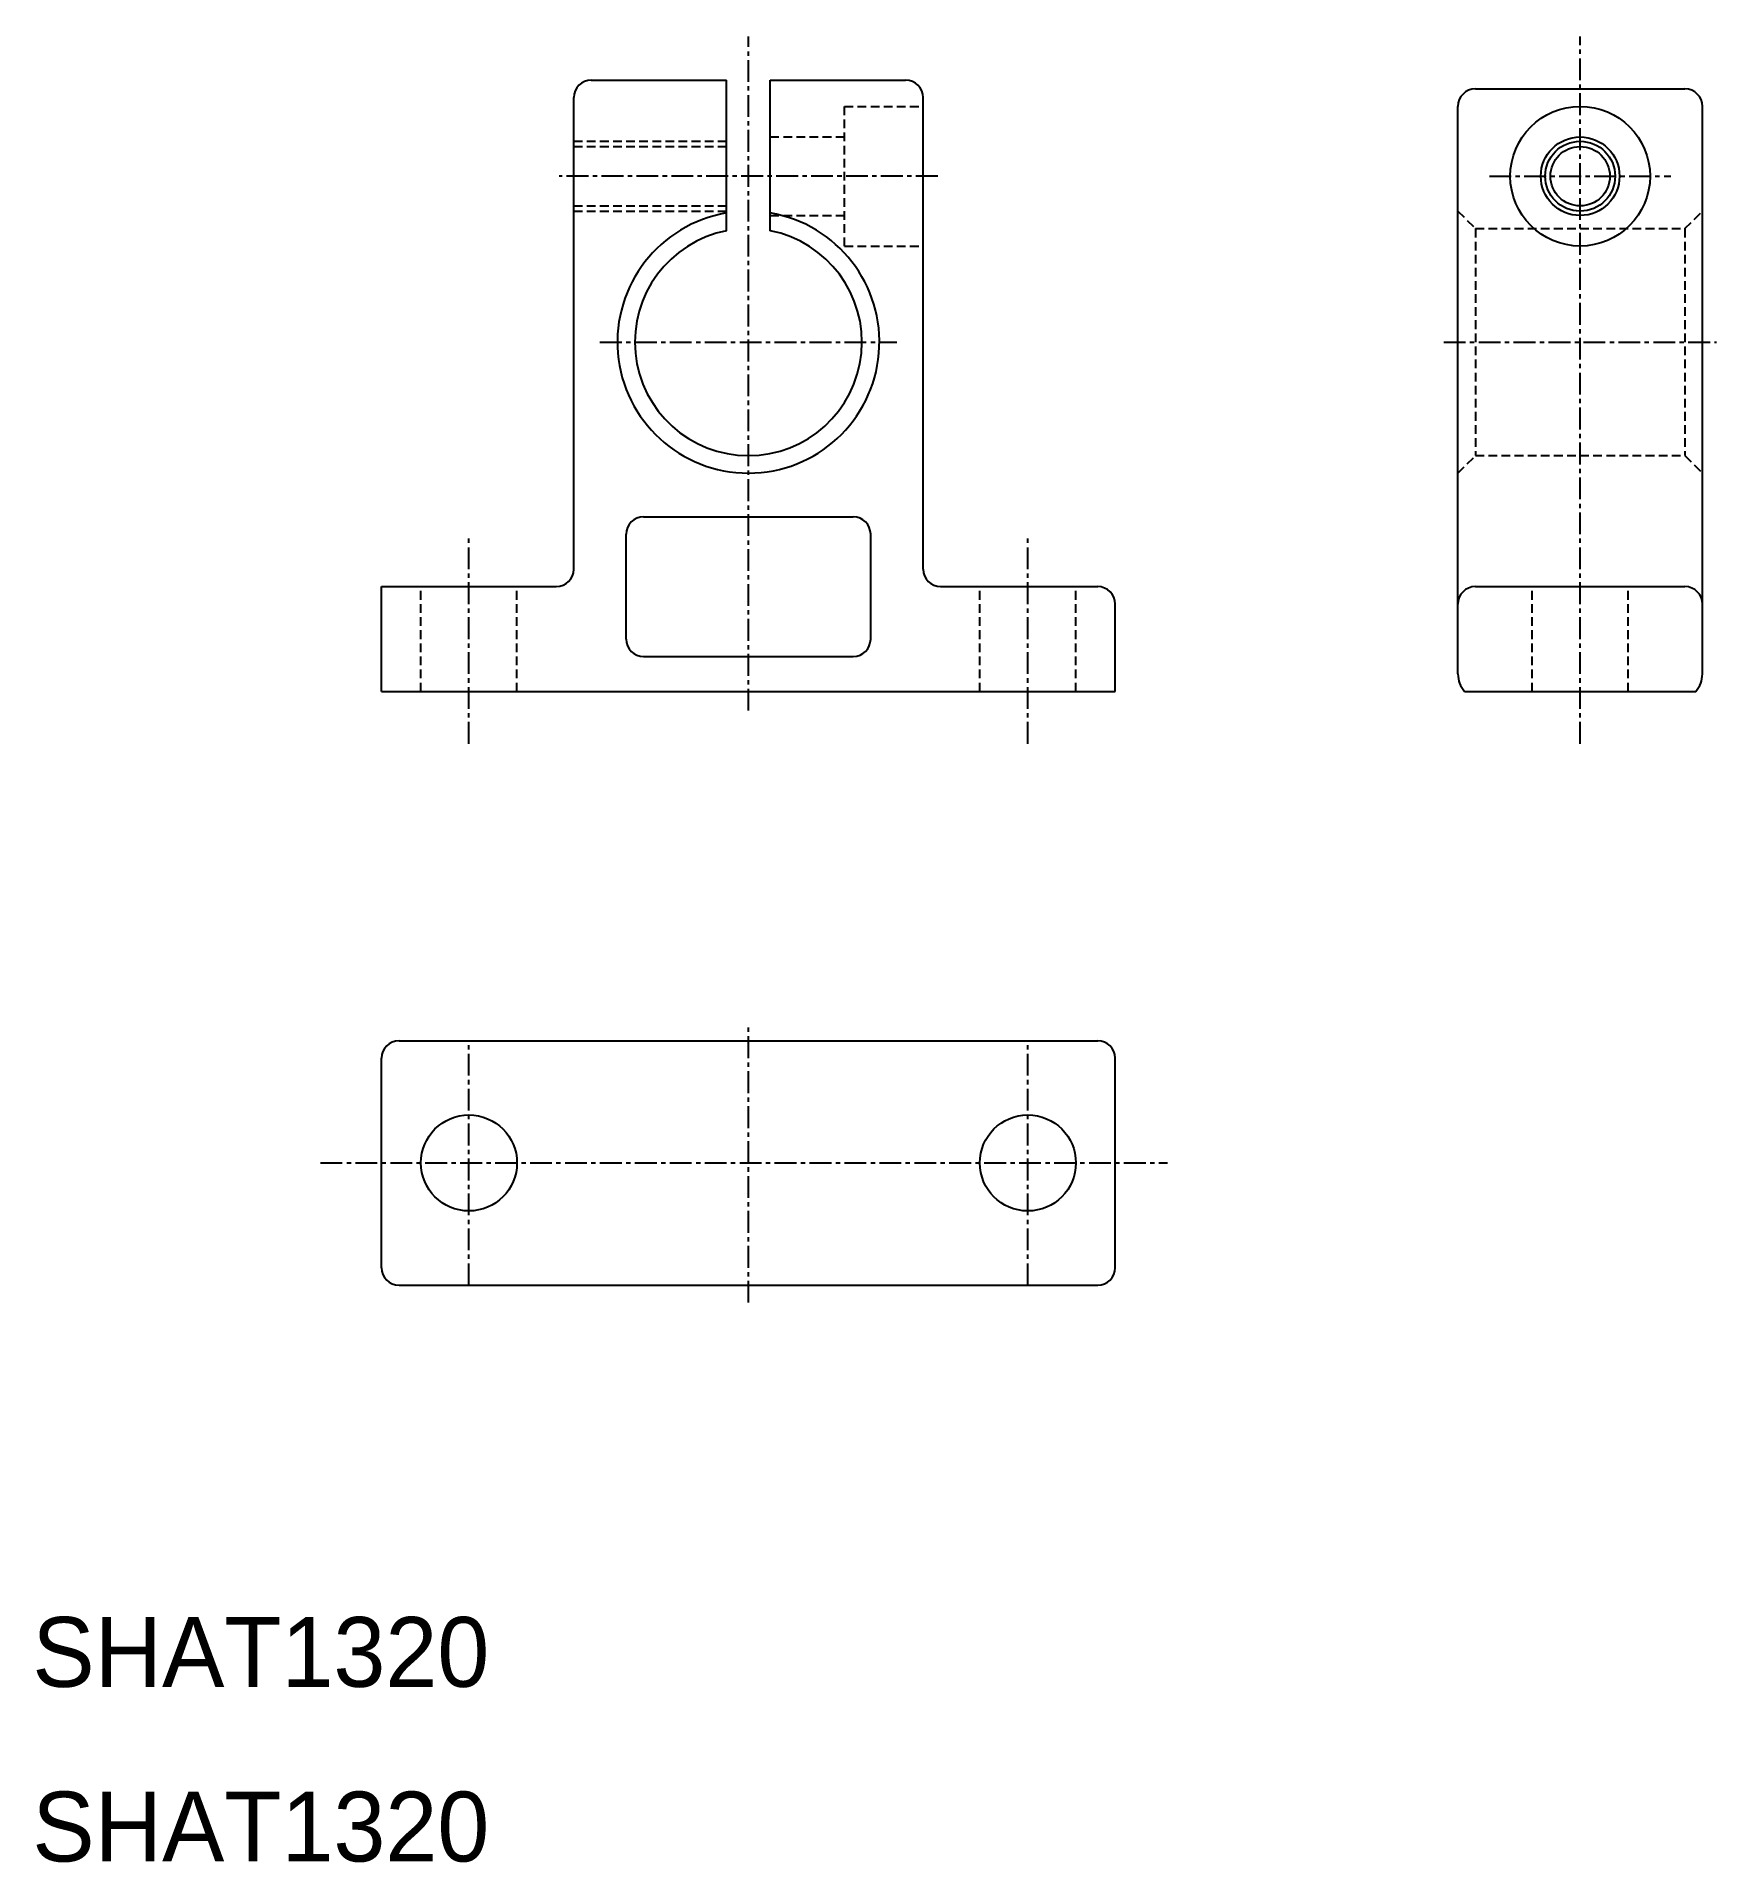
# Model space of a CAD drawing. Extents: x 10 to 106, y 10 to 115.
import ezdxf

# ---------------------------------------------------------------- set-up
doc = ezdxf.new("R2010")
doc.units = 0
doc.linetypes.add('CENTER', pattern=[2, 1.25, -0.25, 0.25, -0.25])
doc.linetypes.add('DASHED', pattern=[0.75, 0.5, -0.25])
doc.layers.get('0').update_dxf_attribs({"linetype": 'CONTINUOUS'})
doc.layers.add('CENTER', color=1, linetype='CENTER')

msp = doc.modelspace()

# ---------------------------------------------------------------- linework, layer by layer
at = {"color": 7, "linetype": 'CONTINUOUS'}
for p, q in [((42, 112), (49.75, 112)), ((49.75, 103.38), (49.75, 112)), ((52.25, 112), (60, 112)), ((52.25, 103.38), (52.25, 112)), ((41, 84), (41, 111)), ((61, 84), (61, 111)), ((92.62, 111.5), (104.62, 111.5)), ((91.62, 78), (91.62, 110.5)), ((105.62, 78), (105.62, 110.5)), ((45, 87), (57, 87)), ((44, 80), (44, 86)), ((58, 80), (58, 86)), ((30, 83), (40, 83)), ((30, 77), (30, 83)), ((62, 83), (71, 83)), ((92.62, 83), (104.62, 83)), ((72, 77), (72, 82)), ((45, 79), (57, 79)), ((30, 77), (72, 77)), ((92, 77), (105.24, 77)), ((31, 57), (71, 57)), ((30, 44), (30, 56)), ((72, 44), (72, 56)), ((31, 43), (71, 43))]:
    msp.add_line(p, q, dxfattribs=at)
at = {"color": 3, "linetype": 'DASHED'}
for p, q in [((56.5, 102.5), (56.5, 110.5)), ((56.5, 110.5), (61, 110.5)), ((52.25, 108.75), (56.5, 108.75)), ((41, 108.5), (49.75, 108.5)), ((41, 108.2), (49.75, 108.2)), ((41, 104.8), (49.75, 104.8)), ((41, 104.5), (49.75, 104.5)), ((52.25, 104.25), (56.5, 104.25)), ((91.62, 104.5), (92.62, 103.5)), ((104.62, 103.5), (105.62, 104.5)), ((56.5, 102.5), (61, 102.5)), ((92.62, 103.5), (104.62, 103.5)), ((92.62, 103.5), (92.62, 90.5)), ((104.62, 103.5), (104.62, 90.5)), ((91.62, 89.5), (92.62, 90.5)), ((92.62, 90.5), (104.62, 90.5)), ((104.62, 90.5), (105.62, 89.5)), ((32.25, 77), (32.25, 83)), ((37.75, 77), (37.75, 83)), ((64.25, 77), (64.25, 83)), ((69.75, 77), (69.75, 83)), ((95.87, 77), (95.87, 83)), ((101.37, 77), (101.37, 83))]:
    msp.add_line(p, q, dxfattribs=at)
at = {"color": 7, "linetype": 'CONTINUOUS'}
for centre, radius in [((98.62, 106.5), 4), ((98.62, 106.5), 2.25), ((98.62, 106.5), 2), ((35, 50), 2.75), ((67, 50), 2.75)]:
    msp.add_circle(centre, radius, dxfattribs=at)
msp.add_circle((98.62, 106.5), 1.7)
for centre, radius, start, end in [((42, 111), 1, 90, 180), ((60, 111), 1, 0, 90), ((92.62, 110.5), 1, 90, 180), ((104.62, 110.5), 1, 0, 90), ((51, 97), 7.5, 99.5941, 80.4059), ((45, 86), 1, 90, 180), ((57, 86), 1, 0, 90), ((40, 84), 1, 270, 0), ((62, 84), 1, 180, 270), ((71, 82), 1, 0, 90), ((92.62, 82), 1, 90, 180), ((104.62, 82), 1, 0, 90), ((45, 80), 1, 180, 270), ((57, 80), 1, 270, 0), ((93.12, 78), 1.5, 180, 221.8103), ((104.12, 78), 1.5, 318.1897, 0), ((31, 56), 1, 90, 180), ((71, 56), 1, 0, 90), ((31, 44), 1, 180, 270), ((71, 44), 1, 270, 0)]:
    msp.add_arc(centre, radius, start, end, dxfattribs=at)
msp.add_arc((51, 97), 6.5, 101.0875, 78.9125)
at = {"layer": 'CENTER', "linetype": 'CENTER'}
for p, q in [((51, 75.9), (51, 114.5)), ((98.62, 74), (98.62, 114.5)), ((61.84, 106.5), (40.16, 106.5)), ((93.42, 106.5), (103.82, 106.5)), ((42.5, 97), (59.5, 97)), ((90.81, 97), (106.42, 97)), ((35, 74), (35, 86)), ((67, 74), (67, 86)), ((51, 42), (51, 58)), ((35, 43), (35, 57)), ((67, 43), (67, 57)), ((26.5, 50), (75, 50))]:
    msp.add_line(p, q, dxfattribs=at)

# ---------------------------------------------------------------- texts
for p in [(10, 20), (10, 10)]:
    msp.add_text('SHAT1320', height=4).set_placement(p)

doc.saveas('drawing.dxf')
